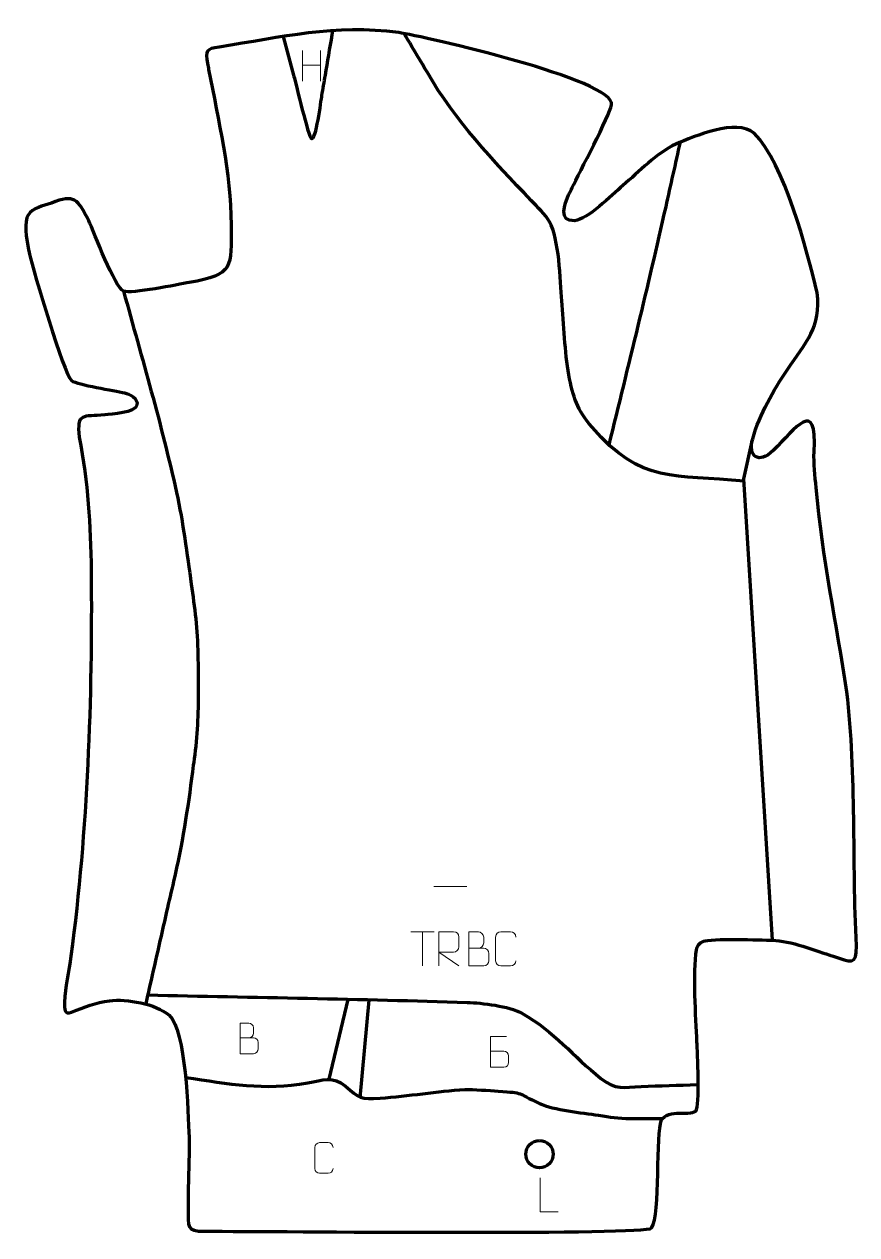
# Model space of a CAD drawing. Header units: millimetres. Extents: x -529 to 78, y -35 to 847.
import ezdxf

# ---------------------------------------------------------------- set-up
doc = ezdxf.new("R2010")
doc.units = ezdxf.units.MM
doc.header["$MEASUREMENT"] = 0
doc.layers.add('layer 1', color=7, linetype='Continuous', plot=False)
doc.layers.add('layer 3', color=7, linetype='Continuous', plot=False)
doc.layers.add('layer 2', color=7, linetype='Continuous')

msp = doc.modelspace()

# ---------------------------------------------------------------- linework, layer by layer
at = {"layer": 'layer 1', "color": 250, "lineweight": 9}
for points in [[(-325.8087, 827.7597), (-325.8087, 827.7597), (-325.8087, 805.567), (-325.8087, 805.567)], [(-312.693, 827.7597), (-312.693, 827.7597), (-312.693, 805.4094), (-312.693, 805.4094)], [(-325.7912, 817.1173), (-325.7912, 817.1173), (-312.693, 817.1173), (-312.693, 817.1173)], [(-230.1686, 218.6259), (-230.1686, 218.6259), (-206.1906, 218.6259), (-206.1906, 218.6259)], [(-246.972, 185.5672), (-246.972, 185.5672), (-229.9848, 185.5672), (-229.9848, 185.5672)], [(-238.4782, 160.6372), (-238.4782, 160.6372), (-238.4782, 185.5907), (-238.4782, 185.5907)]]:
    msp.add_open_spline(points, degree=3, dxfattribs=at)
for points, knots in [([(-226.57, 160.6409), (-226.57, 160.6409), (-226.57, 185.5944), (-226.57, 185.5944), (-226.57, 185.5944), (-222.9752, 185.5944), (-219.3797, 185.5944), (-215.7845, 185.5944), (-215.7845, 185.5944), (-213.4592, 185.5567), (-211.9019, 184.0667), (-211.906, 181.7003), (-211.906, 181.7003), (-211.9064, 179.6648), (-211.9064, 176.6054), (-211.906, 174.5694), (-211.906, 174.5694), (-211.9125, 172.6939), (-213.7248, 170.7521), (-215.7343, 170.733), (-215.7343, 170.733), (-215.7343, 170.733), (-226.57, 170.733), (-226.57, 170.733), (-226.57, 170.733), (-226.57, 170.733), (-211.9153, 160.6409), (-211.9153, 160.6409)], [0, 0, 0, 0, 0.125, 0.125, 0.125, 0.125, 0.25, 0.25, 0.25, 0.25, 0.375, 0.375, 0.375, 0.375, 0.5, 0.5, 0.5, 0.5, 0.625, 0.625, 0.625, 0.625, 0.75, 0.75, 0.75, 0.75, 1, 1, 1, 1]), ([(-204.6916, 173.6093), (-201.053, 173.6097), (-197.4659, 173.6097), (-193.8265, 173.6093), (-193.8265, 173.6093), (-191.8511, 173.592), (-189.9275, 171.8559), (-189.9275, 169.8063), (-189.9275, 169.8063), (-189.9279, 168.6777), (-189.9279, 165.6283), (-189.9275, 164.4994), (-189.9275, 164.4994), (-189.9099, 162.6415), (-191.452, 160.6276), (-193.7735, 160.6445), (-193.7735, 160.6445), (-197.4133, 160.6449), (-201.0527, 160.6449), (-204.6916, 160.6445), (-204.6916, 160.6445), (-204.6916, 168.9628), (-204.6916, 177.2806), (-204.6916, 185.5981), (-204.6916, 185.5981), (-202.3179, 185.5981), (-199.9438, 185.5981), (-197.5696, 185.5981), (-197.5696, 185.5981), (-195.8888, 185.6157), (-193.792, 183.7052), (-193.7743, 181.7428), (-193.7743, 181.7428), (-193.7747, 179.6767), (-193.7747, 179.5307), (-193.7743, 177.4642), (-193.7743, 177.4642), (-193.757, 175.3981), (-195.6115, 173.592), (-197.6215, 173.6093)], [0, 0, 0, 0, 0.09090909, 0.09090909, 0.09090909, 0.09090909, 0.18181818, 0.18181818, 0.18181818, 0.18181818, 0.27272727, 0.27272727, 0.27272727, 0.27272727, 0.36363636, 0.36363636, 0.36363636, 0.36363636, 0.45454545, 0.45454545, 0.45454545, 0.45454545, 0.54545455, 0.54545455, 0.54545455, 0.54545455, 0.63636364, 0.63636364, 0.63636364, 0.63636364, 0.72727273, 0.72727273, 0.72727273, 0.72727273, 0.81818182, 0.81818182, 0.81818182, 0.81818182, 1, 1, 1, 1]), ([(-170.2737, 164.4552), (-170.4135, 162.1318), (-172.0907, 160.6522), (-174.2384, 160.6414), (-174.2384, 160.6414), (-176.5703, 160.6418), (-178.9022, 160.6418), (-181.2337, 160.6414), (-181.2337, 160.6414), (-183.1587, 160.536), (-185.1308, 162.4205), (-185.1196, 164.4378), (-185.1196, 164.4378), (-185.1192, 170.2079), (-185.1192, 175.9776), (-185.1196, 181.7469), (-185.1196, 181.7469), (-185.1154, 183.885), (-183.3687, 185.6042), (-181.2163, 185.5907), (-181.2163, 185.5907), (-178.8906, 185.5907), (-176.5645, 185.5907), (-174.2384, 185.5907), (-174.2384, 185.5907), (-172.2918, 185.6262), (-170.3004, 184.1347), (-170.2737, 181.6971)], [0, 0, 0, 0, 0.125, 0.125, 0.125, 0.125, 0.25, 0.25, 0.25, 0.25, 0.375, 0.375, 0.375, 0.375, 0.5, 0.5, 0.5, 0.5, 0.625, 0.625, 0.625, 0.625, 0.75, 0.75, 0.75, 0.75, 1, 1, 1, 1]), ([(-371.3729, 108.3381), (-368.1139, 108.3385), (-364.8545, 108.3385), (-361.5948, 108.3381), (-361.5948, 108.3381), (-359.8255, 108.3226), (-358.1026, 106.7676), (-358.1026, 104.9318), (-358.1026, 104.9318), (-358.1029, 103.921), (-358.1029, 101.1897), (-358.1026, 100.1786), (-358.1026, 100.1786), (-358.0867, 98.5145), (-359.468, 96.7107), (-361.5474, 96.7259), (-361.5474, 96.7259), (-364.8074, 96.7262), (-368.0671, 96.7262), (-371.3264, 96.7259), (-371.3264, 96.7259), (-371.3264, 104.1763), (-371.3264, 111.6264), (-371.3264, 119.0762), (-371.3264, 119.0762), (-369.2003, 119.0762), (-367.0739, 119.0762), (-364.9474, 119.0762), (-364.9474, 119.0762), (-363.4419, 119.092), (-361.5639, 117.3808), (-361.548, 115.6231), (-361.548, 115.6231), (-361.5484, 113.7725), (-361.5484, 113.6418), (-361.548, 111.7909), (-361.548, 111.7909), (-361.5326, 109.9403), (-363.1935, 108.3226), (-364.9939, 108.3381)], [0, 0, 0, 0, 0.09090909, 0.09090909, 0.09090909, 0.09090909, 0.18181818, 0.18181818, 0.18181818, 0.18181818, 0.27272727, 0.27272727, 0.27272727, 0.27272727, 0.36363636, 0.36363636, 0.36363636, 0.36363636, 0.45454545, 0.45454545, 0.45454545, 0.45454545, 0.54545455, 0.54545455, 0.54545455, 0.54545455, 0.63636364, 0.63636364, 0.63636364, 0.63636364, 0.72727273, 0.72727273, 0.72727273, 0.72727273, 0.81818182, 0.81818182, 0.81818182, 0.81818182, 1, 1, 1, 1]), ([(-188.885, 98.512), (-185.626, 98.5124), (-182.3667, 98.5124), (-179.107, 98.512), (-179.107, 98.512), (-177.3376, 98.4965), (-175.6147, 96.9415), (-175.6147, 95.1057), (-175.6147, 95.1057), (-175.6151, 94.0949), (-175.6151, 91.3636), (-175.6147, 90.3525), (-175.6147, 90.3525), (-175.5989, 88.6884), (-176.9802, 86.8846), (-179.0595, 86.8998), (-179.0595, 86.8998), (-182.3195, 86.9001), (-185.5792, 86.9001), (-188.8386, 86.8998), (-188.8386, 86.8998), (-188.8386, 94.3502), (-188.8386, 101.8003), (-188.8386, 109.2501), (-188.8386, 109.2501), (-186.7125, 109.2501), (-179.2408, 109.2501), (-177.1144, 109.2501)], [0, 0, 0, 0, 0.125, 0.125, 0.125, 0.125, 0.25, 0.25, 0.25, 0.25, 0.375, 0.375, 0.375, 0.375, 0.5, 0.5, 0.5, 0.5, 0.625, 0.625, 0.625, 0.625, 0.75, 0.75, 0.75, 0.75, 1, 1, 1, 1]), ([(-303.606, 12.9618), (-303.7312, 10.8808), (-305.2334, 9.5556), (-307.1571, 9.5459), (-307.1571, 9.5459), (-309.2457, 9.5462), (-311.3343, 9.5462), (-313.4226, 9.5459), (-313.4226, 9.5459), (-315.1468, 9.4515), (-316.9132, 11.1394), (-316.9032, 12.9462), (-316.9032, 12.9462), (-316.9028, 18.1144), (-316.9028, 23.2821), (-316.9032, 28.4495), (-316.9032, 28.4495), (-316.8994, 30.3646), (-315.3349, 31.9045), (-313.407, 31.8924), (-313.407, 31.8924), (-311.324, 31.8924), (-309.2405, 31.8924), (-307.1571, 31.8924), (-307.1571, 31.8924), (-305.4136, 31.9242), (-303.6299, 30.5883), (-303.606, 28.4049)], [0, 0, 0, 0, 0.125, 0.125, 0.125, 0.125, 0.25, 0.25, 0.25, 0.25, 0.375, 0.375, 0.375, 0.375, 0.5, 0.5, 0.5, 0.5, 0.625, 0.625, 0.625, 0.625, 0.75, 0.75, 0.75, 0.75, 1, 1, 1, 1]), ([(-139.6139, -18.6169), (-139.6139, -18.6169), (-152.563, -18.6169), (-152.563, -18.6169), (-152.563, -18.6169), (-152.563, -18.6169), (-152.563, 6.3367), (-152.563, 6.3367)], [0, 0, 0, 0, 0.33333333, 0.33333333, 0.33333333, 0.33333333, 1, 1, 1, 1])]:
    msp.add_open_spline(points, degree=3, knots=knots, dxfattribs=at)
at = {"layer": 'layer 2', "color": 142, "lineweight": 200}
msp.add_ellipse((-153.0724, 23.5001), major_axis=(0, 10), ratio=1, dxfattribs=at)
at = {"layer": 'layer 2', "color": 142, "lineweight": 158}
for points, knots in [([(-339.8597, 838.053), (-337.286, 828.3636), (-334.7123, 818.6742), (-332.1386, 808.9848), (-332.1386, 808.9848), (-330.6601, 803.2849), (-321.5632, 764.9436), (-319.4311, 763.5998), (-319.4311, 763.5998), (-316.0446, 761.4654), (-312.3509, 791.464), (-311.7463, 795.0067), (-311.7463, 795.0067), (-310.9064, 799.9283), (-310.0612, 804.849), (-309.2232, 809.7709), (-309.2232, 809.7709), (-307.5533, 819.6058), (-305.8834, 829.4408), (-304.2135, 839.2757), (-304.2135, 839.2757), (-304.2135, 839.2757), (-303.7125, 842.2262), (-303.7125, 842.2262)], [0, 0, 0, 0, 0.14285714, 0.14285714, 0.14285714, 0.14285714, 0.28571429, 0.28571429, 0.28571429, 0.28571429, 0.42857143, 0.42857143, 0.42857143, 0.42857143, 0.57142857, 0.57142857, 0.57142857, 0.57142857, 0.71428571, 0.71428571, 0.71428571, 0.71428571, 1, 1, 1, 1]), ([(-3.9351, 513.9457), (-54.7768, 518.9634), (-78.5972, 511.3082), (-114.8016, 553.3377), (-114.8016, 553.3377), (-125.9459, 566.2751), (-128.5444, 574.9839), (-131.7575, 591.4159), (-131.7575, 591.4159), (-134.5745, 608.1151), (-135.5488, 628.3476), (-136.8078, 645.4913), (-136.8078, 645.4913), (-137.8743, 660.0131), (-138.898, 691.0715), (-145.732, 702.914), (-145.732, 702.914), (-148.8833, 708.3746), (-154.7154, 713.9598), (-159.0972, 718.5359), (-159.0972, 718.5359), (-187.0097, 747.8019), (-214.3303, 776.4232), (-234.8697, 811.6965), (-234.8697, 811.6965), (-239.6723, 820.0013), (-244.627, 828.1538), (-249.5792, 836.3672), (-249.5792, 836.3672), (-250.3473, 837.6411), (-251.1154, 838.915), (-251.8835, 840.1889)], [0, 0, 0, 0, 0.11111111, 0.11111111, 0.11111111, 0.11111111, 0.22222222, 0.22222222, 0.22222222, 0.22222222, 0.33333333, 0.33333333, 0.33333333, 0.33333333, 0.44444444, 0.44444444, 0.44444444, 0.44444444, 0.55555556, 0.55555556, 0.55555556, 0.55555556, 0.66666667, 0.66666667, 0.66666667, 0.66666667, 0.77777778, 0.77777778, 0.77777778, 0.77777778, 1, 1, 1, 1]), ([(-102.3554, 540.3564), (-88.2102, 598.1534), (-73.8922, 655.8834), (-60.9003, 713.9557), (-60.9003, 713.9557), (-57.3955, 729.6381), (-53.9089, 745.3241), (-50.3663, 760.9981)], [0, 0, 0, 0, 0.33333333, 0.33333333, 0.33333333, 0.33333333, 1, 1, 1, 1]), ([(-456.3166, 652.4358), (-442.8873, 603.624), (-428.6472, 555.1591), (-417.6871, 505.6995), (-417.6871, 505.6995), (-412.8971, 483.6409), (-410.0746, 461.2266), (-406.9317, 438.8923), (-406.9317, 438.8923), (-405.7365, 430.4471), (-404.6375, 422.022), (-403.6896, 413.545), (-403.6896, 413.545), (-401.9687, 397.5498), (-401.8882, 377.5889), (-401.8276, 361.3108), (-401.8276, 361.3108), (-401.7646, 344.3966), (-402.6477, 328.2946), (-404.8472, 311.5148), (-404.8472, 311.5148), (-405.2794, 308.4232), (-405.7046, 305.3337), (-406.113, 302.2388), (-406.113, 302.2388), (-409.4619, 275.172), (-413.6997, 248.8085), (-419.8429, 222.218), (-419.8429, 222.218), (-421.5541, 214.9092), (-423.2824, 207.607), (-424.9554, 200.289), (-424.9554, 200.289), (-429.2616, 181.2422), (-433.5679, 162.1955), (-437.8742, 143.1487), (-437.8742, 143.1487), (-438.6471, 139.73), (-439.42, 136.3114), (-440.1929, 132.8927)], [0, 0, 0, 0, 0.09090909, 0.09090909, 0.09090909, 0.09090909, 0.18181818, 0.18181818, 0.18181818, 0.18181818, 0.27272727, 0.27272727, 0.27272727, 0.27272727, 0.36363636, 0.36363636, 0.36363636, 0.36363636, 0.45454545, 0.45454545, 0.45454545, 0.45454545, 0.54545455, 0.54545455, 0.54545455, 0.54545455, 0.63636364, 0.63636364, 0.63636364, 0.63636364, 0.72727273, 0.72727273, 0.72727273, 0.72727273, 0.81818182, 0.81818182, 0.81818182, 0.81818182, 1, 1, 1, 1]), ([(16.6207, 179.436), (16.6207, 179.436), (-4.0465, 515.7585), (-4.0465, 515.7585), (-4.0465, 515.7585), (-4.0465, 515.7585), (1.8582, 543.2066), (1.8582, 543.2066)], [0, 0, 0, 0, 0.33333333, 0.33333333, 0.33333333, 0.33333333, 1, 1, 1, 1]), ([(-438.6863, 139.5561), (-361.1558, 137.7487), (-283.2875, 136.6432), (-205.8153, 134.1444), (-205.8153, 134.1444), (-194.7456, 133.6612), (-175.5531, 131.4863), (-165.9139, 126.2478), (-165.9139, 126.2478), (-141.9532, 112.6886), (-128.9366, 94.996), (-108.3608, 78.7059), (-108.3608, 78.7059), (-97.3182, 69.9634), (-92.0352, 72.2375), (-78.8976, 72.8181), (-78.8976, 72.8181), (-65.3382, 73.4174), (-51.6868, 73.7572), (-38.112, 74.2332)], [0, 0, 0, 0, 0.16666667, 0.16666667, 0.16666667, 0.16666667, 0.33333333, 0.33333333, 0.33333333, 0.33333333, 0.5, 0.5, 0.5, 0.5, 0.66666667, 0.66666667, 0.66666667, 0.66666667, 1, 1, 1, 1]), ([(-411.1138, 79.386), (-379.2372, 74.8593), (-354.4127, 69.6809), (-321.9732, 75.4758), (-321.9732, 75.4758), (-311.5155, 77.4644), (-303.3441, 80.8337), (-294.5728, 73.1286), (-294.5728, 73.1286), (-284.4939, 64.2748), (-283.5596, 63.4128), (-269.2644, 64.3417), (-269.2644, 64.3417), (-248.6775, 65.7387), (-227.6949, 69.4817), (-207.4538, 70.5678), (-207.4538, 70.5678), (-201.0284, 70.9126), (-189.8945, 69.8024), (-183.2109, 69.3826), (-183.2109, 69.3826), (-163.7255, 68.1628), (-170.0245, 68.2919), (-153.2314, 60.5153), (-153.2314, 60.5153), (-142.7073, 55.6418), (-122.2542, 53.6347), (-110.1359, 51.8476), (-110.1359, 51.8476), (-101.5198, 50.577), (-95.6542, 49.5304), (-87.1623, 49.5348), (-87.1623, 49.5348), (-79.1025, 49.539), (-71.0426, 49.5388), (-62.9828, 49.5387)], [0, 0, 0, 0, 0.1, 0.1, 0.1, 0.1, 0.2, 0.2, 0.2, 0.2, 0.3, 0.3, 0.3, 0.3, 0.4, 0.4, 0.4, 0.4, 0.5, 0.5, 0.5, 0.5, 0.6, 0.6, 0.6, 0.6, 0.7, 0.7, 0.7, 0.7, 0.8, 0.8, 0.8, 0.8, 1, 1, 1, 1])]:
    msp.add_open_spline(points, degree=3, knots=knots, dxfattribs=at)
for points in [[(-306.5473, 78.1875), (-306.5473, 78.1875), (-292.5074, 136.1435), (-292.5074, 136.1435)], [(-277.4189, 135.7912), (-277.4189, 135.7912), (-284.1747, 64.5118), (-284.1747, 64.5118)]]:
    msp.add_open_spline(points, degree=3, dxfattribs=at)
at = {"layer": 'layer 3', "color": 242, "lineweight": 158}
msp.add_open_spline([(-395.1483, 818.3278), (-396.983, 827.7245), (-395.9338, 828.8717), (-386.5348, 830.3363), (-386.5348, 830.3363), (-340.9707, 837.5036), (-302.3159, 846.9718), (-255.6949, 840.8343), (-255.6949, 840.8343), (-238.6136, 838.4115), (-96.9052, 806.211), (-100.5868, 788.1183), (-100.5868, 788.1183), (-102.1385, 780.493), (-124.221, 738.0626), (-129.2241, 728.0099), (-129.2241, 728.0099), (-130.1288, 726.192), (-131.0229, 724.377), (-131.8906, 722.5411), (-131.8906, 722.5411), (-134.7496, 716.1582), (-139.7384, 702.8048), (-127.3913, 703.7949), (-127.3913, 703.7949), (-118.391, 704.5167), (-100.568, 722.2933), (-92.3517, 729.3512), (-92.3517, 729.3512), (-80.6901, 739.4447), (-67.6376, 753.084), (-53.7442, 759.5461), (-53.7442, 759.5461), (-39.854, 765.5581), (-10.0251, 778.2748), (3.4385, 767.6475), (3.4385, 767.6475), (25.3605, 744.9147), (41.8914, 682.5703), (49.2364, 651.1656), (49.2364, 651.1656), (52.6535, 626.43), (40.59, 614.6319), (27.6692, 595.4451), (27.6692, 595.4451), (17.3255, 580.0851), (7.3962, 562.7639), (2.289, 544.921), (2.289, 544.921), (-1.4051, 532.0148), (6.7371, 525.9285), (17.3138, 536.3626), (17.3138, 536.3626), (33.4533, 552.2843), (49.4468, 575.725), (47.1023, 535.4162), (47.1023, 535.4162), (46.5844, 526.5121), (47.7139, 518.0126), (48.5241, 509.0841), (48.5241, 509.0841), (53.1117, 458.5283), (63.423, 410.4378), (70.9148, 360.5273), (70.9148, 360.5273), (78.1767, 298.7751), (74.6822, 237.2579), (77.9582, 175.4048), (77.9582, 175.4048), (78.1175, 160.2765), (73.5848, 163.8398), (60.9736, 167.754), (60.9736, 167.754), (48.2593, 171.7508), (29.4967, 179.1451), (16.6207, 179.436), (16.6207, 179.436), (8.223, 179.6235), (-28.3176, 180.8369), (-33.6554, 178.6382), (-33.6554, 178.6382), (-36.7385, 177.3683), (-38.1856, 175.1696), (-38.6644, 172.5058), (-38.6644, 172.5058), (-41.5076, 155.5289), (-39.0659, 123.3302), (-38.3188, 105.3636), (-38.3188, 105.3636), (-38.0173, 98.2262), (-35.8591, 58.0916), (-39.2509, 54.9277), (-39.2509, 54.9277), (-43.8758, 50.6135), (-62.4714, 58.0108), (-65.0123, 45.7099), (-65.0123, 45.7099), (-67.8874, 31.7902), (-65.3177, -29.505), (-72.3754, -30.8624), (-72.3754, -30.8624), (-95.1935, -35.251), (-339.7079, -32.7489), (-397.2717, -32.6773), (-397.2717, -32.6773), (-410.8363, -32.6604), (-409.0954, -29.3447), (-409.2526, -16.1521), (-409.2526, -16.1521), (-409.4564, 0.9548), (-408.2616, 18.1835), (-408.5756, 35.0409), (-408.5756, 35.0409), (-408.5756, 35.0409), (-408.5907, 35.8501), (-408.5907, 35.8501), (-408.5907, 35.8501), (-409.2627, 53.4143), (-410.7578, 114.1345), (-423.1337, 124.7312), (-423.1337, 124.7312), (-433.0755, 133.2438), (-453.7683, 136.801), (-466.552, 135.3492), (-466.552, 135.3492), (-476.6497, 134.2024), (-484.7866, 130.4731), (-494.1773, 127.049), (-494.1773, 127.049), (-499.708, 125.0323), (-499.4262, 129.1143), (-499.2728, 134.2726), (-499.2728, 134.2726), (-498.958, 144.8527), (-496.0741, 156.9647), (-494.6476, 167.79), (-494.6476, 167.79), (-482.4612, 260.266), (-479.0793, 355.2584), (-479.9102, 448.4845), (-479.9102, 448.4845), (-480.3858, 482.317), (-482.1983, 512.7876), (-488.6108, 546.1296), (-488.6108, 546.1296), (-490.6661, 564.3135), (-485.9476, 560.6298), (-470.0385, 562.2792), (-470.0385, 562.2792), (-465.3262, 562.7677), (-447.5156, 563.8231), (-446.5157, 569.4368), (-446.5157, 569.4368), (-445.6215, 574.4567), (-451.6868, 577.3837), (-455.5965, 578.3168), (-455.5965, 578.3168), (-462.9035, 580.0607), (-489.7873, 584.2125), (-494.2796, 587.2236), (-494.2796, 587.2236), (-499.9507, 592.1765), (-522.0288, 666.8636), (-524.9124, 679.4021), (-524.9124, 679.4021), (-527.7167, 692.2099), (-528.732, 703.0148), (-525.8628, 707.8829), (-525.8628, 707.8829), (-522.7272, 713.2028), (-514.7307, 714.3011), (-508.9347, 716.6617), (-508.9347, 716.6617), (-491.9702, 723.3434), (-489.7564, 719.6001), (-481.6938, 703.7002), (-481.6938, 703.7002), (-477.917, 695.2939), (-462.4628, 654.9618), (-456.3166, 652.4358), (-456.3166, 652.4358), (-450.7922, 650.1655), (-416.5462, 657.3307), (-408.3969, 658.7031), (-408.3969, 658.7031), (-375.6694, 664.5347), (-377.9893, 669.5247), (-377.8221, 700.7101), (-377.8221, 700.7101), (-378.2476, 738.984), (-387.0536, 776.5354), (-394.2988, 813.9351), (-394.2988, 813.9351), (-394.5806, 815.3996), (-394.8643, 816.8637), (-395.1483, 818.3278)], degree=3, knots=[0, 0, 0, 0, 0.02, 0.02, 0.02, 0.02, 0.04, 0.04, 0.04, 0.04, 0.06, 0.06, 0.06, 0.06, 0.08, 0.08, 0.08, 0.08, 0.1, 0.1, 0.1, 0.1, 0.12, 0.12, 0.12, 0.12, 0.14, 0.14, 0.14, 0.14, 0.16, 0.16, 0.16, 0.16, 0.18, 0.18, 0.18, 0.18, 0.2, 0.2, 0.2, 0.2, 0.22, 0.22, 0.22, 0.22, 0.24, 0.24, 0.24, 0.24, 0.26, 0.26, 0.26, 0.26, 0.28, 0.28, 0.28, 0.28, 0.3, 0.3, 0.3, 0.3, 0.32, 0.32, 0.32, 0.32, 0.34, 0.34, 0.34, 0.34, 0.36, 0.36, 0.36, 0.36, 0.38, 0.38, 0.38, 0.38, 0.4, 0.4, 0.4, 0.4, 0.42, 0.42, 0.42, 0.42, 0.44, 0.44, 0.44, 0.44, 0.46, 0.46, 0.46, 0.46, 0.48, 0.48, 0.48, 0.48, 0.5, 0.5, 0.5, 0.5, 0.52, 0.52, 0.52, 0.52, 0.54, 0.54, 0.54, 0.54, 0.56, 0.56, 0.56, 0.56, 0.58, 0.58, 0.58, 0.58, 0.6, 0.6, 0.6, 0.6, 0.62, 0.62, 0.62, 0.62, 0.64, 0.64, 0.64, 0.64, 0.66, 0.66, 0.66, 0.66, 0.68, 0.68, 0.68, 0.68, 0.7, 0.7, 0.7, 0.7, 0.72, 0.72, 0.72, 0.72, 0.74, 0.74, 0.74, 0.74, 0.76, 0.76, 0.76, 0.76, 0.78, 0.78, 0.78, 0.78, 0.8, 0.8, 0.8, 0.8, 0.82, 0.82, 0.82, 0.82, 0.84, 0.84, 0.84, 0.84, 0.86, 0.86, 0.86, 0.86, 0.88, 0.88, 0.88, 0.88, 0.9, 0.9, 0.9, 0.9, 0.92, 0.92, 0.92, 0.92, 0.94, 0.94, 0.94, 0.94, 0.96, 0.96, 0.96, 0.96, 1, 1, 1, 1], dxfattribs=at)

doc.saveas('drawing.dxf')
